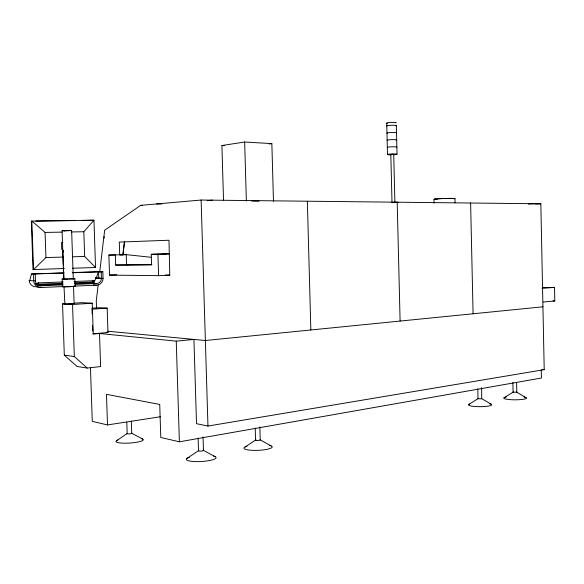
<?xml version="1.0" encoding="UTF-8"?>
<svg xmlns="http://www.w3.org/2000/svg" width="584" height="584" viewBox="0 0 584 584"><rect width="100%" height="100%" fill="white"/><g stroke="black" fill="none" stroke-linecap="round" stroke-linejoin="round"><path stroke-width="0.88" d="M75.285 284.401L97.236 283.452A5 4.971 -35.8 0 0 101.382 278.999L101.404 278.298L95.55 277.838L95.528 278.524A4.906 4.869 -25.1 0 1 94.236 281.386M98.222 284.481L96.287 300.767L96.528 308.06M99.725 271.815L104.667 230.191L140.671 205.356L201.122 200.035L540.842 203.794L544.208 369.657L207.955 426.05L196.509 423.692L193.932 339.413L176.251 341.144L99.506 333.493L93.272 334.033L92.235 303.22L82.074 302.665L74.219 303.169M516.614 382.484L516.811 392.214L513.088 392.214L513.482 392.01M122.742 255.303L124.421 241.791M122.998 254.485L124.567 241.871M64.058 272.83L31.456 273.991L29.711 280.649L29.207 280.59L35.463 280.853L35.544 281.576A5.241 5.103 -6.2 0 0 40.216 285.795L63.203 284.897M481.632 387.739L481.698 398.814L478.019 398.726L477.792 388.718M478.019 398.726L478.471 398.507M96.214 278.079L98.565 271.589L101.185 271.735L101.412 278.488L103.047 278.283L102.828 271.677L73.139 272.502M72.445 268.238L95.542 267.501L84.658 256.449L83.826 231.731L93.958 220.212L31.31 221.11L33.018 269.574L33.544 269.611L45.946 257.566L63.692 257.055M392.01 202.582L390.82 154.431L392.258 154.256L393.718 154.337L394.901 202.502M393.718 154.337L393.295 154.439M116.493 440.759L127.239 433.496M186.632 458.637L198.553 450.644M245.141 446.957L255.719 439.934M468.696 404.522L478.041 398.646M503.977 397.821L513.095 392.141M63.211 281.941L38.544 282.89L35.639 283.933L37.442 283.861M35.901 283.904L38.675 282.919M37.157 284.722L38.617 284.211L62.941 283.233M73.54 286.43L74.124 303.563L69.197 303.892M63.773 279.517L62.101 230.738L67.839 230.519M64.802 286.598L64.021 286.7L64.846 303.841M92.396 281.211L94.119 280.714M92.235 281.298L94.404 280.67L94.477 281.962L90.856 282.984L74.424 283.62M73.299 279.218L71.635 230.527L67.846 230.665M72 278.619L74.876 278.67L75.139 286.328L68.423 286.766M63.203 278.955L62.152 279.072L62.415 286.751L64.554 286.532M160.622 416.721L107.492 424.933L106.478 394.346L159.731 404.435L160.775 437.445L179.383 441.811L541.419 378.023L541.251 369.862M74.876 278.67L69.496 278.962M63.992 278.984L64.948 279.072M223.526 200.188L221.913 145.54L244.659 142.014L271.852 143.613L273.473 201.341M269.195 144L271.852 143.613M64.89 303.76L62.546 303.914L64.306 355.145L77.117 366.489L87.235 368.051L100.609 366.562L99.506 333.493M73.314 286.43L69.759 286.664M542.938 306.804L205.371 340.501L107.77 331.223M543.237 302.03L554.8 300.935L554.53 287.372L542.244 287.583M207.145 200.626L212.503 200.159M92.834 333.8L107.967 332.486L107.164 308.148L99.681 307.695L91.71 308.235M541.996 288.372L554.53 287.372M70.766 303.819L72.453 303.622L71.058 303.541M395.383 202.327L397.193 202.203L400.106 321.061M107.164 308.148L92.009 309.192L92.162 313.747M62.546 303.914L72.54 304.498L92.235 303.22M62.882 242.404L61.495 242.491L61.729 249.332L62.619 249.302L63.364 265.443M68.978 303.505L70.722 303.388M528.308 204.093L534.637 203.721M535.433 204.108L540.842 203.794M70.679 278.911L73.277 278.721L72.066 278.67M151.584 257.347L126.21 254.631L108.872 255.077L109.537 275.101L158.6 275.663L169.783 275.137L168.995 240.236L119.289 242.083L119.705 254.755L121.516 254.945M109.537 275.101L116.749 274.772M70.35 303.928L64.612 303.906M29.2 280.451A6.84 6.643 -5.5 0 0 36.288 286.824L40.96 287.496L64.145 286.532M73.577 286.138L96.645 285.167A6.658 6.621 -35.8 0 0 103.047 278.283M74.117 281.51L94.404 280.67M74.65 282.758L94.477 281.962M37.194 285.138L62.824 284.131M68.569 230.643L69.956 230.563L68.262 230.549M108.872 255.077L115.333 254.96L115.661 265.056L151.876 264.545M31.456 273.991L63.692 273.078M72.299 272.772L102.828 271.677M69.825 278.991L65.007 279.13M33.018 269.574L64.364 268.516M151.249 254.303L169.112 253.836L151.249 254.303L151.592 264.932L115.661 265.056M69.547 303.578L70.854 303.461M72.445 256.799L84.658 256.449M68.248 279.006L62.152 279.072M66.78 286.81L68.51 286.707M66.693 230.578L63.78 230.702L64.817 230.716M67.05 230.68L68.372 230.68M393.434 202.341L398.405 202.349M65.912 230.738L67.153 230.709M33.544 269.611L31.835 221.015L45.07 232.425L61.948 232.125M71.598 231.95L83.826 231.731M119.705 254.755L126.21 254.631L126.538 264.647L128.349 264.822M67.284 286.744L62.415 286.751M67.496 230.563L71.635 230.527M64.736 230.753L66.248 230.702M70.335 303.556L74.124 303.563M35.799 221.051L75.314 220.54M81.607 220.46L93.958 220.212L95.542 267.501L94.871 267.479M65.488 230.709L62.101 230.738M66.16 286.766L64.021 286.7M140.671 205.356L142.365 205.371M156.636 203.955L161.761 203.991M165.287 275.086L169.783 275.137M251.792 201.108L259.019 201.188M552.982 300.877L554.8 300.935M221.913 145.54L224.606 145.686M74.453 286.248L75.139 286.328M101.412 278.488L95.55 277.838M33.186 273.933L35.23 274.1L35.471 281.057M542.478 369.497L544.208 369.657M106.31 332.325L107.967 332.486M96.535 283.525L90.775 282.955L91.462 282.882A4.906 4.869 -25.1 0 0 93.768 281.824M93.352 284.824L96.645 285.167M162.403 253.967L166.024 254.361M38.624 285.488L40.96 285.81M64.306 355.145L74.321 356.547L87.235 368.051M107.492 424.933L92.272 421.363L90.469 367.767M516.46 392.01L526.272 397.879M481.537 398.514L490.998 404.135M142.773 439.08L131.634 433.226A2.278 0.394 -3.7 0 1 129.137 433.875A2.278 0.394 -3.7 0 1 127.465 433.386M203.327 450.33L215.204 456.681M260.07 439.759L271.107 445.891M38.544 282.89L38.617 284.211M63.276 250.427L63.371 252.215M63.444 267.238L63.948 277.999M33.485 274.166L33.726 280.977A6.986 6.796 -6.2 0 0 40.96 287.496M92.564 325.595L92.746 331.062M72.54 304.498L74.321 356.547M45.07 232.425L45.946 257.566M131.32 421.152L131.714 433.321M126.794 422.298L127.159 433.605M98.565 271.589L98.784 278.283M201.122 200.035L207.955 426.05M203.049 436.869L203.458 450.446M198.122 438.095L198.509 450.775M176.251 341.144L179.383 441.811M157.921 254.179L158.6 275.663M259.851 426.897L260.223 439.869A2.358 0.445 -2.5 0 1 257.267 440.482A2.358 0.445 -2.5 0 1 256.033 439.825M255.201 428.057L255.551 440.175M244.659 142.014L246.368 201.057M307.352 201.21L310.841 329.975M396.346 125.669L397.047 154.234M386.717 123.122L387.491 154.534M470.609 203.013L473.084 313.776M454.965 198.626L455.06 202.663M433.985 199.224L434.08 203.254M512.883 382.556L513.088 392.214M436.766 199.443A10.505 0.431 -1.7 0 1 436.16 198.91A10.505 0.431 -1.7 0 1 449.403 198.385A10.505 0.431 -1.7 0 1 454.454 198.75M437.796 198.823A9.855 0.409 -1.7 0 1 449.804 198.414A9.855 0.409 -1.7 0 1 453.834 198.764M437.241 199.414A9.855 0.409 -1.7 0 1 436.146 198.954M387.623 133.356A4.781 0.518 -1.8 0 1 391.097 132.473A4.781 0.518 -1.8 0 1 396.361 132.955M387.316 140.379A4.781 0.482 -1.8 0 1 392.514 139.612A4.781 0.482 -1.8 0 1 396.061 140.218M386.958 126.115A4.781 0.547 -1.9 0 1 391.543 125.275A4.781 0.547 -1.9 0 1 396.186 125.815M387.374 123.385A4.781 0.562 -1.9 0 1 390.849 122.428A4.781 0.562 -1.9 0 1 396.12 122.961M391.061 154.818A4.781 0.416 -1.8 0 1 388.338 154.264A4.781 0.416 -1.8 0 1 396.171 154.023A4.781 0.416 -1.8 0 1 393.521 154.745M387.491 147.511A4.781 0.445 -1.8 0 1 391.448 146.825A4.781 0.445 -1.8 0 1 396.872 147.102M104.222 238.119A2.088 1.788 -56.2 0 1 104.215 236.6M141.386 438.577A13.68 2.467 -3.8 0 1 138.43 441.913A13.68 2.467 -3.8 0 1 120.808 443.037A13.68 2.467 -3.8 0 1 117.895 440.073M203.042 450.227A2.482 0.489 -3.2 0 1 202.706 450.87A2.482 0.489 -3.2 0 1 199.524 451.082A2.482 0.489 -3.2 0 1 198.757 450.512M213.452 456.075A14.907 3.044 -3.3 0 1 210.912 460.25A14.907 3.044 -3.3 0 1 191.041 461.258A14.907 3.044 -3.3 0 1 189.282 457.294M489.589 403.712A11.614 1.854 -0.2 0 1 488.29 406.106A11.614 1.854 -0.2 0 1 473.354 406.362A11.614 1.854 -0.2 0 1 469.653 404.055M524.082 397.054A11.264 1.716 0 0 1 522.607 399.376A11.264 1.716 0 0 1 507.343 399.339A11.264 1.716 0 0 1 506.328 397.01M269.261 445.344A14.14 2.796 -2.5 0 1 267.596 449.198A14.14 2.796 -2.5 0 1 248.434 449.979A14.14 2.796 -2.5 0 1 247.032 446.256"/></g></svg>
